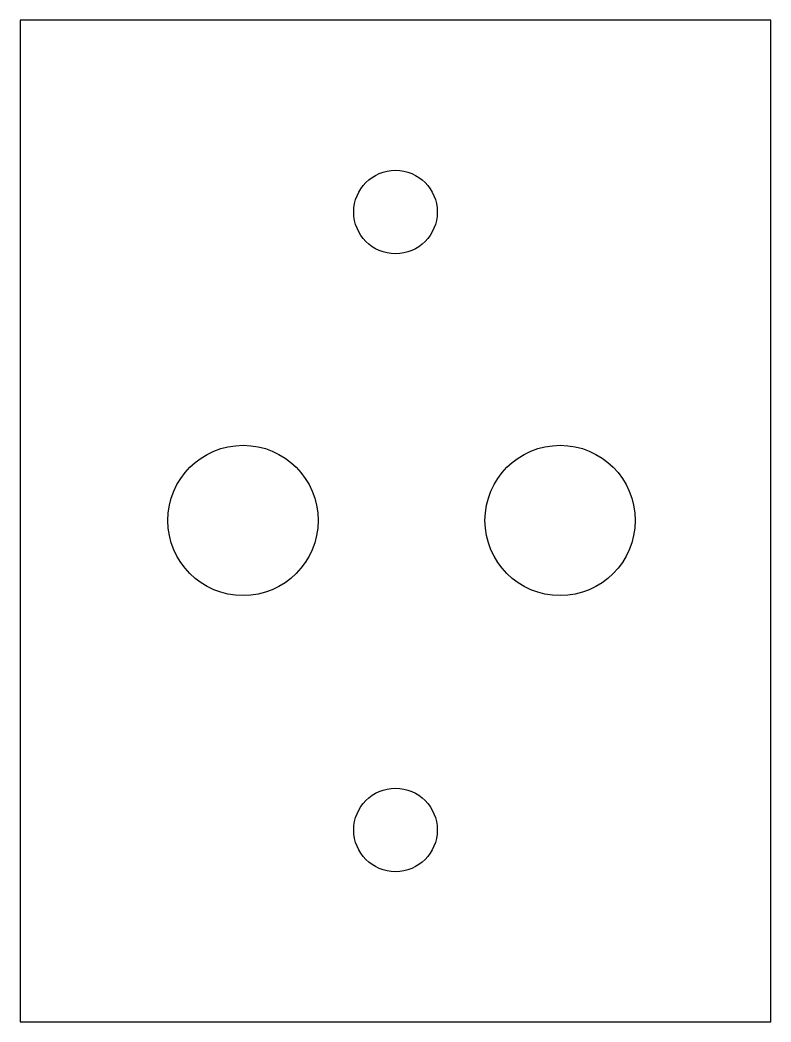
# Model space of a CAD drawing. Header units: millimetres. Extents: x -22.5 to 22.5, y -30 to 30.
import ezdxf

# ---------------------------------------------------------------- set-up
doc = ezdxf.new("R2010")
doc.units = ezdxf.units.MM

msp = doc.modelspace()

# ---------------------------------------------------------------- linework, layer by layer
at = {"color": 7, "linetype": 'Continuous', "lineweight": 25}
for p, q in [((-22.5, 30), (-22.5, -30)), ((22.5, 30), (-22.5, 30)), ((22.5, -30), (22.5, 30)), ((-22.5, -30), (22.5, -30))]:
    msp.add_line(p, q, dxfattribs=at)
for centre, radius in [((0, 18.5), 2.5), ((-9.137, 0.034), 4.5), ((9.863, 0.034), 4.5), ((0, -18.5), 2.5)]:
    msp.add_circle(centre, radius, dxfattribs=at)

doc.saveas('drawing.dxf')
